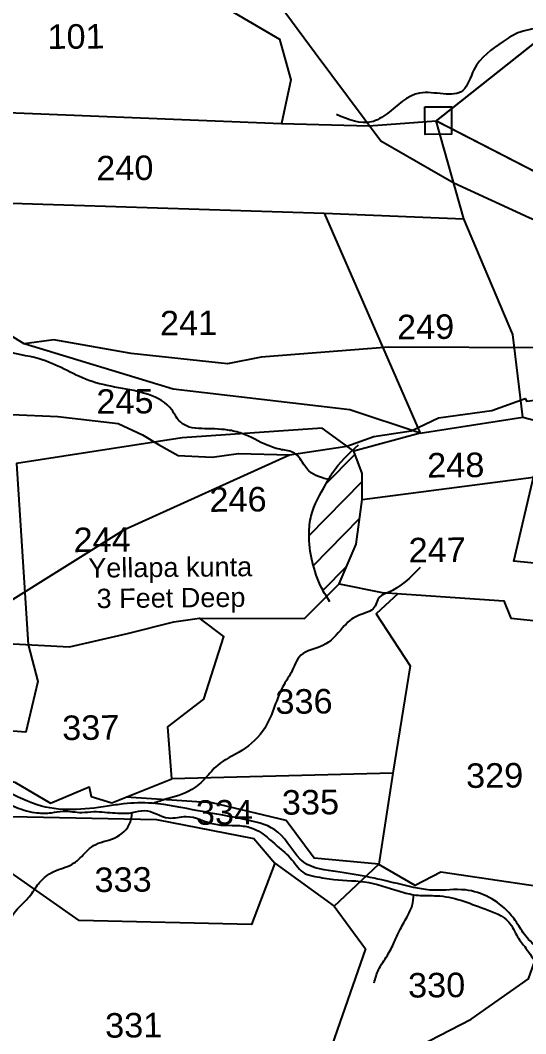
# Model space of a CAD drawing. Header units: inches. Extents: x 775633 to 782774, y 1566086 to 1574350.
# Drawn here: x 780060 to 780575, y 1569869 to 1570902 of the extents above; entities that cross this region are included whole.
import ezdxf
from ezdxf.enums import TextEntityAlignment as Align

# ---------------------------------------------------------------- set-up
doc = ezdxf.new("R2010")
doc.units = ezdxf.units.IN
doc.header["$MEASUREMENT"] = 0
doc.linetypes.add('ACAD_ISO02W100', pattern=[15, 12, -3])
for name, color, linetype in [('PLOT', 7, 'Continuous'), ('PLOT NO', 7, 'Continuous'), ('ROADS', 6, 'Continuous'), ('STREAM', 4, 'Continuous'), ('VILLAGE BOUNDARY', 5, 'Continuous'), ('VILLAGE NAME', 1, 'Continuous'), ('VILLAGE STONES', 1, 'Continuous')]:
    doc.layers.add(name, color=color, linetype=linetype)
doc.styles.get("Standard").update_dxf_attribs({"font": 'arial.ttf'})
doc.linetypes.add('DOTS', pattern='A,1e-06,-3,["●",Standard,S=3,R=0,X=-1.25,Y=-1.25],-3', length=6.000001)

msp = doc.modelspace()

# ---------------------------------------------------------------- hatches: boundary and pattern name
at = {"layer": 'STREAM'}
h = msp.add_hatch(dxfattribs=at)
h.set_pattern_fill('ANSI31', color=256, scale=197.263291, angle=0.51, style=0)
h.set_pattern_definition([(45.510009, (-725882.885, -1537707.97), (-17.59028522, 17.27988591), [])])
edge = h.paths.add_edge_path()
edge.add_spline(control_points=[(780398.6, 1570463.9), (780390.9, 1570456.7), (780380.6, 1570446.1), (780367.7, 1570422.8), (780356.3, 1570403), (780353.1, 1570375.4), (780356.9, 1570350.2), (780363.8, 1570328.7), (780370.4, 1570317.5), (780372.1, 1570314.7)], knot_values=[6.285613, 6.285613, 6.285613, 6.285613, 37.626571, 50.464844, 86.081296, 104.804633, 132.655722, 161.894937, 171.727102, 171.727102, 171.727102, 171.727102], degree=3, periodic=0)
edge.add_line((780372.1, 1570314.7), (780385, 1570327.6))
edge.add_line((780385, 1570327.6), (780402.1, 1570368.1))
edge.add_line((780402.1, 1570368.1), (780408.5, 1570413.7))
edge.add_line((780408.5, 1570413.7), (780408.2, 1570440.1))
edge.add_line((780408.2, 1570440.1), (780400, 1570462.9))
edge.add_line((780400, 1570462.9), (780398.6, 1570463.9))

# ---------------------------------------------------------------- linework, layer by layer
at = {"layer": 'PLOT'}
for points in [[(780546, 1571217.5), (780525.7, 1571154.6), (780511.7, 1571142.4), (780475.5, 1571126.7), (780448.9, 1571093.9), (780407.1, 1571078.6), (780392.5, 1571028.3), (780358.9, 1571014.6), (780275.2, 1571013.9), (780269.5, 1570975.8), (780247.4, 1570969.5), (780264.4, 1570918), (780324.1, 1570883.2), (780335.7, 1570841.7), (780326.3, 1570797), (780415.2, 1570794.6), (780483.8, 1570799.8)], [(779582.3, 1570853.7), (779587.5, 1570819.5), (779809.8, 1570807.4), (779911.5, 1570813.7), (780326.3, 1570797)], [(780029.9, 1570716.5), (780369.5, 1570705.6), (780511.8, 1570699.8), (780483.8, 1570799.8)], [(780369.5, 1570705.6), (780467.4, 1570481.3), (780400, 1570462.9)], [(780572, 1570497.5), (780561.9, 1570581.8), (780511.8, 1570699.8)], [(780385, 1570327.6), (780428.6, 1570319), (780552.7, 1570310.2), (780559.7, 1570292.8), (780592.9, 1570289.3), (780597.5, 1570347.3), (780562.7, 1570350.8), (780583, 1570436.5), (780607.1, 1570488.4), (780642.1, 1570527), (780642.4, 1570571.8), (780710.1, 1570578.6), (780710.9, 1570631.2), (780753.1, 1570623.9), (780755.5, 1570558.3), (780782.3, 1570548.9), (780822.8, 1570554.9), (780830.2, 1570589), (780830.5, 1570636.1)], [(780467.4, 1570481.3), (780572, 1570497.5), (780607.1, 1570488.4)], [(779963.3, 1570271.3), (780110.2, 1570263.4), (780169.2, 1570277.1), (780216.5, 1570288.9), (780242.5, 1570292.6), (780349.6, 1570292.3), (780385, 1570327.6), (780402.1, 1570368.1), (780408.5, 1570413.7), (780408.2, 1570440.1), (780400, 1570462.9), (780367.5, 1570486.3), (780225, 1570476.6), (780056.1, 1570450.5), (780068.1, 1570265.7)], [(780408.5, 1570413.7), (780583, 1570436.5)], [(780445.1, 1570317.9), (780422.6, 1570297.1), (780457.2, 1570244.1), (780439.5, 1570134.6), (780214.4, 1570128.9)], [(779870.3, 1570197.5), (779877.6, 1570180.3), (779974.6, 1570140), (780054.6, 1570125.3), (780090.8, 1570104.1), (780130.2, 1570120.6), (780132.4, 1570110.9), (780153.3, 1570104.2), (780214.4, 1570128.9), (780210.5, 1570181.9), (780246.9, 1570210.1), (780267.3, 1570274.1), (780242.5, 1570292.6)], [(780068.1, 1570265.7), (780078.1, 1570228.1), (780065.9, 1570176.5), (779976.8, 1570183.1), (779974.6, 1570140)], [(780803.2, 1570227), (780768.6, 1570153.8), (780717.2, 1570077.6), (780665.6, 1570022), (780635.5, 1570011.8), (780488.5, 1570033.5), (780462.3, 1570020.2), (780425.3, 1570041.6)], [(779763.2, 1570144.3), (779900.1, 1570142.8), (780050.7, 1570090.3), (780199, 1570087.5), (780298.1, 1570068.1), (780319.4, 1570042.9), (780295.7, 1569980.4), (780120.1, 1569984.4), (780050.9, 1570033), (780050.7, 1570090.3)], [(780439.5, 1570134.6), (780425.4, 1570041.8), (780359.4, 1570048.1), (780330.9, 1570086.2), (780255.6, 1570104.5), (780168.1, 1570110.2)], [(780319.4, 1570042.9), (780380, 1569998.9), (780425.4, 1570041.8)], [(780380, 1569998.9), (780411.8, 1569955.4), (780335.7, 1569736.8), (780232, 1569743.2), (780149.2, 1569752.3), (780023.4, 1569762), (779847.9, 1569800), (780004.9, 1569935.9)]]:
    msp.add_lwpolyline(points, dxfattribs=at)
msp.add_spline([(780515.8, 1571039.1), (780544.2, 1571031), (780561.1, 1571028.1), (780572.7, 1571020.6), (780585.6, 1571017.9), (780595.7, 1571014.7), (780611.1, 1571011.5), (780624.4, 1571010.6), (780639.4, 1571010), (780652.7, 1571008.3), (780661.3, 1571002.5), (780668.5, 1570999.2), (780687.2, 1570993.3), (780684.5, 1570983.8), (780696.5, 1570973.2), (780709.9, 1570964.7), (780700.3, 1570952.3), (780685.1, 1570941.5), (780667.1, 1570934.1), (780645.2, 1570917.2), (780628.5, 1570908.7), (780616, 1570900.4), (780569.4, 1570890.4), (780551.9, 1570880.6), (780522.2, 1570851.9), (780511, 1570830.8), (780466.9, 1570828.1), (780434, 1570807.3), (780417.9, 1570798.7), (780382.2, 1570806.3)], degree=3, dxfattribs=at)
at = {"layer": 'ROADS', "linetype": 'DOTS', "ltscale": 3.5}
for points in [[(781102.3, 1569405.4), (781070.7, 1569440.7), (781010.7, 1569528.1), (780924.6, 1569664.7), (780866.8, 1569760.8), (780833.1, 1569819.2), (780807, 1569916.9), (780777, 1569992), (780763.7, 1570052.2), (780795.7, 1570181.5), (780811, 1570232.5), (780820.2, 1570367.5), (780820.2, 1570414.3), (780809.9, 1570442.8), (780792.9, 1570469.5), (780784.8, 1570515.9), (780779.3, 1570570.1), (780763.8, 1570635.7), (780694.8, 1570650.2), (780578.5, 1570700.8), (780501.6, 1570736.2), (780427.5, 1570779.2), (780360.6, 1570868.7), (780306.6, 1570942.4)], [(780051.2, 1570500.5), (780098.2, 1570498.3), (780159.7, 1570491.2), (780184.7, 1570479.7), (780200.8, 1570469.9), (780221, 1570458.4), (780255.4, 1570456.7), (780282.4, 1570460.7), (780334.3, 1570459.1), (780392.6, 1570468.2), (780420.4, 1570477.9), (780458.1, 1570483.8), (780486.1, 1570496.8), (780540.5, 1570504.6), (780574.4, 1570516.7), (780576.2, 1570513.9), (780637.6, 1570522), (780667.3, 1570515.3), (780673.6, 1570514.9), (780668.8, 1570557.7), (780672.7, 1570582.4), (780693.5, 1570615.1), (780698.6, 1570649.4), (780699.7, 1570688)], [(780668.9, 1570556.4), (780599, 1570568.2), (780435.6, 1570569.2), (780305.5, 1570559), (780271.3, 1570552.2), (780173.2, 1570562.6), (780094.2, 1570576.4), (780064.1, 1570572.5), (780023.3, 1570597.4)], [(780467.4, 1570481.3), (780395.7, 1570505), (780215.9, 1570526.3), (780064.1, 1570572.5)], [(779189.8, 1570033.6), (779362.1, 1570078), (779493.3, 1570126.5), (779662, 1570138.7), (779716.4, 1570158.3), (779775.3, 1570159.7), (779811.8, 1570179.2), (779874.6, 1570209.1), (779925.6, 1570248.5), (779957.8, 1570272.8), (779993, 1570286.8), (780044.6, 1570307), (780166.4, 1570383.1), (780334.3, 1570459.1)], [(780455.7, 1569850.8), (780519.4, 1569883.7), (780577.9, 1569924.9), (780596.1, 1569976.5), (780689.5, 1570037.9), (780736.7, 1570086.5), (780778.4, 1570111.7), (780779.7, 1570116.8)]]:
    msp.add_lwpolyline(points, dxfattribs=at)
at = {"layer": 'STREAM', "color": 4}
for points in [[(780726, 1569898.2), (780703.8, 1569910.4), (780680.5, 1569916.6), (780669.4, 1569916.5), (780662, 1569916.4), (780648.8, 1569916.3), (780637.3, 1569916.2), (780612.3, 1569925), (780600.5, 1569934.2), (780592.6, 1569949.9), (780577.8, 1569965.1), (780567.8, 1569979), (780557.7, 1569992.5), (780513.7, 1570015.5), (780481.3, 1570015.2), (780448.3, 1570021), (780383.6, 1570034), (780348.8, 1570043.8), (780322.5, 1570074.5), (780292, 1570086.7), (780241.3, 1570096.2), (780194.3, 1570103.9), (780165.4, 1570103.3), (780148.9, 1570100.9), (780077.3, 1570102.3), (780038.7, 1570118.1), (780012, 1570123.4), (779984.2, 1570129.2), (779961.2, 1570135.9), (779947.6, 1570143), (779880.1, 1570162.8), (779865.5, 1570175.7), (779854.2, 1570238.6), (779844.1, 1570270.8), (779824.4, 1570301.3), (779812.6, 1570333), (779809.5, 1570356.3), (779773.4, 1570377.7), (779726.9, 1570390.9), (779667.6, 1570412.1), (779635.3, 1570424), (779611.9, 1570423.8), (779587.3, 1570419.5), (779568.3, 1570412.4), (779534.1, 1570418.7), (779516.3, 1570431.6), (779468.5, 1570476.3), (779455.2, 1570499), (779440.3, 1570517.6), (779408.2, 1570538.1), (779379.6, 1570562.1), (779350.1, 1570570.5), (779316.6, 1570579.8), (779299.4, 1570582.1), (779278.9, 1570585), (779268.3, 1570589.3), (779254.7, 1570603.1), (779249.6, 1570606.8), (779226, 1570622.2), (779194.8, 1570636.1), (779186.8, 1570637.9), (779197.3, 1570647.7), (779202.9, 1570651.8), (779210.2, 1570657.3), (779218.4, 1570666.8), (779227.2, 1570672.9)], [(780275.8, 1569712.1), (780365.6, 1569719.3), (780478.3, 1569708.4), (780552.3, 1569700), (780575.5, 1569694.2), (780593.5, 1569699.3), (780614.8, 1569735.6), (780625.2, 1569781.5), (780629.4, 1569825.6), (780651.1, 1569868.9), (780674.5, 1569887.6), (780731.1, 1569898.6), (780789.8, 1569903.5), (780844.7, 1569910.9), (780882.4, 1569917.9), (780931.5, 1569925.2), (780965.6, 1569939.3), (781024.6, 1569938.7), (781068.9, 1569935), (781109.3, 1569943.3), (781195, 1569953.7), (781235.7, 1569962.3), (781270.1, 1570011.1), (781309.7, 1570072.3), (781319.1, 1570099.9), (781333.9, 1570139.9), (781341.6, 1570195.4), (781353.9, 1570241), (781369.5, 1570353.8), (781382.4, 1570393.7), (781412.3, 1570444.1), (781449.2, 1570500.9)], [(780467.4, 1570344.5), (780434.3, 1570318.6), (780426.4, 1570314.4), (780419.7, 1570302.2), (780411.6, 1570298), (780395.7, 1570290.2), (780388.4, 1570282.8), (780368.2, 1570264.7), (780345.9, 1570254.8), (780336, 1570237.1), (780328.8, 1570225.1), (780309.1, 1570180.6), (780285.7, 1570157.7), (780260.9, 1570142.5), (780248.9, 1570129.8), (780235, 1570118), (780207.1, 1570107.6), (780195.3, 1570103.8)], [(779752.9, 1570030.5), (779761.2, 1570042.5), (779766.7, 1570053.1), (779771.3, 1570060.6), (779779.3, 1570069.5), (779787.4, 1570081), (779794.9, 1570096.2), (779802.3, 1570107.5), (779815.6, 1570148.3), (779822, 1570162.2), (779841.4, 1570170.2), (779853.4, 1570169.5), (779920.7, 1570142.7), (779945.1, 1570133.8), (779962.2, 1570128), (779981.7, 1570123.2), (779993.3, 1570116.9), (780015.1, 1570115.5), (780056.3, 1570099.7), (780077.1, 1570094.2), (780091.8, 1570094.3), (780103.7, 1570095.8), (780122.7, 1570094.6), (780135.1, 1570095.4), (780146, 1570094.9), (780167.7, 1570093.8), (780174.2, 1570094.4), (780186.6, 1570096.5), (780211.1, 1570089), (780229.1, 1570090.5), (780257.2, 1570082.8), (780287, 1570080.7), (780300.2, 1570076.9), (780321.8, 1570060.2), (780336.8, 1570046.4), (780350, 1570032.3), (780360.2, 1570029.3), (780379.6, 1570026.2), (780415, 1570023.1), (780450.7, 1570012.9), (780467.4, 1570009.9), (780484.3, 1570009.6), (780533.2, 1569996.3), (780557.9, 1569982.6), (780566.7, 1569967.7), (780575, 1569956.3), (780586.6, 1569939), (780593.5, 1569928.7), (780607.9, 1569913.6), (780651.8, 1569907.4), (780665.7, 1569905.9), (780681.6, 1569901.7), (780693.1, 1569894.3)], [(779771.5, 1569688.2), (779773.4, 1569696.3), (779792.5, 1569720.5), (779806.5, 1569733.7), (779814, 1569746.8), (779822.7, 1569759.4), (779842.7, 1569776.3), (779879, 1569814.9), (779899.3, 1569831.6), (779918.2, 1569845.8), (779935.8, 1569862.7), (779948.8, 1569873), (779958.2, 1569879.1), (779978.4, 1569904), (779999.3, 1569926.1), (780010.7, 1569937.9), (780026.3, 1569949.6), (780038, 1569962.2), (780045.1, 1569976.9), (780059.6, 1569998.8), (780067.9, 1570007), (780077.7, 1570020.7), (780086, 1570029.3), (780094.3, 1570034.4), (780112.6, 1570041.6), (780125.8, 1570052.9), (780132.5, 1570059.2), (780142.1, 1570064), (780153.1, 1570067.3), (780171.1, 1570082.2), (780174.1, 1570094.4)], [(780420.5, 1569920.8), (780425.1, 1569934.1), (780434, 1569948.8), (780441.1, 1569962.3), (780446.5, 1569974), (780454.1, 1569988.1), (780459.3, 1569999.6), (780461, 1570010.6)], [(780657.9, 1569907), (780636.5, 1569894.6), (780626.2, 1569886.6), (780617.5, 1569857.2), (780618.5, 1569847.2), (780616, 1569835.2), (780616, 1569810.4), (780611.8, 1569778.3), (780611.5, 1569762.9), (780610.9, 1569751.1), (780605.9, 1569736.3), (780600.2, 1569725.8), (780587.9, 1569710.1), (780580.8, 1569701.4), (780567.1, 1569695.3)]]:
    msp.add_spline(points, degree=3, dxfattribs=at)
at = {"layer": 'STREAM'}
for points in [[(780375.7, 1570433.7), (780354.1, 1570442.8), (780349.9, 1570447.9), (780339.3, 1570461), (780326.3, 1570464.5), (780311.7, 1570469), (780285.9, 1570481), (780271.5, 1570484.5), (780244.9, 1570486), (780232.2, 1570487.6), (780222.1, 1570493.8), (780214.4, 1570505), (780160.3, 1570527.6), (780129.8, 1570535.2), (780079.2, 1570557.2), (780042.6, 1570566.5), (780013.7, 1570578.3), (779989.9, 1570574.8), (779956.6, 1570581.1), (779942.1, 1570580.9), (779906.7, 1570585.6), (779894.6, 1570586.3), (779882.1, 1570580.4), (779873, 1570582.8), (779850.1, 1570586.2), (779834.3, 1570575.9), (779823.7, 1570566.5), (779815, 1570560.1), (779781.9, 1570555.2), (779764.2, 1570542.9), (779742.9, 1570530.7), (779685.4, 1570520.6)], [(780375.5, 1570309.4), (780367.2, 1570323.2), (780357.5, 1570350.8), (780354.2, 1570378.5), (780356.5, 1570397.1), (780371.4, 1570429.4), (780377.9, 1570440.5), (780404.5, 1570469.5)]]:
    msp.add_spline(points, degree=3, dxfattribs=at)
at = {"layer": 'VILLAGE BOUNDARY', "color": 5, "linetype": 'ACAD_ISO02W100', "ltscale": 5, "const_width": 2.03}
msp.add_lwpolyline([(780681.7, 1570923.1), (780592.9, 1570886.4), (780483.8, 1570799.8), (780585.1, 1570747.6), (780590.2, 1570736.2), (780830.5, 1570636.1), (780882.6, 1570644.7), (780947.9, 1570615.9), (780982.8, 1570570.2), (781012.5, 1570551.8), (781049.4, 1570542.3), (781123.7, 1570538.9)], dxfattribs=at)
at = {"layer": 'VILLAGE STONES'}
msp.add_lwpolyline([(780472.2, 1570814), (780499.2, 1570814.2), (780499.5, 1570786.3), (780472.5, 1570786)], close=True, dxfattribs=at)

# ---------------------------------------------------------------- texts
at = {"layer": 'PLOT NO'}
for s, p in [('101', (780116.9, 1570885.9)), ('240', (780166.6, 1570751.8)), ('241', (780231.5, 1570593.7)), ('249', (780473, 1570589.8)), ('245', (780166.7, 1570513.8)), ('248', (780503.7, 1570448.8)), ('246', (780281.9, 1570413.8)), ('244', (780143.5, 1570372.7)), ('247', (780484.8, 1570362.3)), ('336', (780349.1, 1570207.8)), ('337', (780131.9, 1570181.1)), ('329', (780543.3, 1570132.3)), ('335', (780355.7, 1570105)), ('334', (780268.1, 1570094.7)), ('333', (780164.8, 1570026.1)), ('330', (780484.2, 1569918.5)), ('331', (780175.6, 1569877.6))]:
    msp.add_text(s, height=25, rotation=0.51, dxfattribs=at).set_placement(p, align=Align.MIDDLE_CENTER)
at = {"layer": 'VILLAGE NAME', "color": 32}
for s, p in [('Yellapa kunta ', (780129.4, 1570334)), ('3 Feet Deep', (780137.9, 1570302.9))]:
    msp.add_text(s, height=19.726, rotation=0.51, dxfattribs=at).set_placement(p)

doc.saveas('drawing.dxf')
